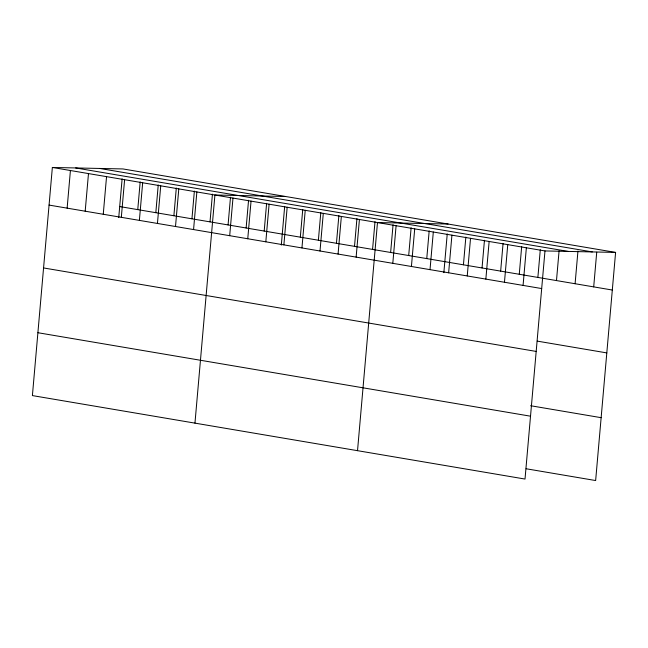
<?xml version="1.0" encoding="UTF-8"?>
<svg xmlns="http://www.w3.org/2000/svg" width="648" height="648" viewBox="0 0 648 648"><rect width="100%" height="100%" fill="white"/><g stroke="black" fill="none" stroke-linecap="round" stroke-linejoin="round"><path stroke-width="0.97" d="M52.358 167.459L32.4 395.588L525.018 479.058L544.976 250.938L52.358 167.459L122.982 168.942L615.6 252.412L595.642 480.541L526.103 468.755M67.133 208.146L70.421 170.521M85.188 211.208L88.484 173.583M103.251 214.269L106.547 176.645M118.738 217.542L122.124 178.84M121.314 217.323L124.61 179.698M137.757 209.628L140.179 181.902M139.377 220.385L142.673 182.76M155.82 212.682L158.242 184.964M157.44 223.447L160.736 185.822M173.883 215.744L176.305 188.025M175.503 226.508L178.799 188.884M191.946 218.805L194.368 191.087M193.566 229.57L196.862 191.946M210.009 221.867L212.431 194.141M194.959 423.128L214.917 195.008L285.549 196.49M228.072 224.929L230.494 197.203M229.692 235.694L232.98 198.069M246.135 227.991L248.557 200.264M247.755 238.756L251.043 201.131M264.198 231.053L266.62 203.326M265.818 241.809L269.106 204.185M281.297 245.09L284.683 206.388M283.881 244.871L287.169 207.247M300.316 237.168L302.746 209.45M301.944 247.933L305.232 210.308M318.379 240.23L320.809 212.512M320.007 250.995L323.295 213.37M336.442 243.292L338.872 215.573M338.07 254.056L341.358 216.432M354.505 246.353L356.935 218.627M356.133 257.118L359.421 219.494M372.568 249.415L374.998 221.689M357.526 450.676L377.484 222.556L448.108 224.03M390.631 252.477L393.061 224.751M392.801 263.331L396.09 225.707M408.694 255.539L411.124 227.813M411.415 266.482L414.704 228.857M426.757 258.601L429.179 230.874M430.021 269.641L433.31 232.016M443.856 272.638L447.242 233.936M448.635 272.792L451.923 235.167M463.433 264.813L465.855 237.087M467.24 275.943L470.529 238.318M482.039 267.964L484.461 240.238M485.854 279.102L489.143 241.477M500.653 271.115L503.075 243.397M504.46 282.253L507.757 244.628M519.259 274.274L521.681 246.548M523.074 285.404L526.362 247.779M537.872 277.425L540.294 249.699M556.478 280.576L559.078 250.873M575.092 283.735L577.951 251.06M593.698 286.886L596.727 252.234M544.976 250.938L615.6 252.412M99.679 168.448L592.296 251.926M75.662 167.945L568.28 251.424M119.694 206.566L612.311 290.037M49.07 205.084L541.679 288.562M537.265 341.123L606.812 352.909M43.57 267.948L536.18 351.427M530.623 405.729L601.142 417.677M37.9 332.716L530.518 416.194"/></g></svg>
